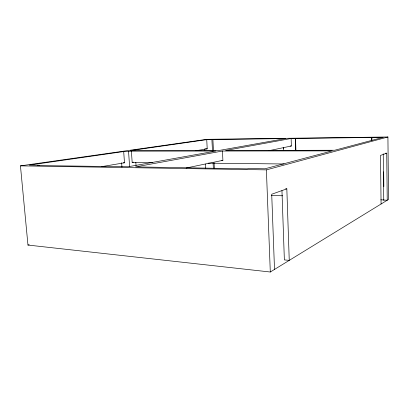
<?xml version="1.0" encoding="UTF-8"?>
<svg xmlns="http://www.w3.org/2000/svg" width="409" height="409" viewBox="0 0 409 409"><rect width="100%" height="100%" fill="white"/><g stroke="black" fill="none" stroke-linecap="round" stroke-linejoin="round"><path stroke-width="0.61" d="M270.298 272.011L388.55 199.423L387.916 136.989L206.765 139.326L20.45 165.86L27.965 245.063L270.298 272.011L266.392 169.878L387.916 136.989M383.238 153.82L383.76 200.093L383.995 199.955L380.799 199.827M281.949 190.584L284.367 259.899L289.245 260.38L286.832 188.84L271.714 194.239L274.511 269.424M383.76 200.093L387.231 200.236L386.735 153.191L380.498 155.415L381.076 204.009M27.965 245.063L29.192 244.705M186.151 168.017L222.895 160.323L222.45 151.028L332.307 150.885L264.966 168.789L248.493 168.534L247.24 168.851L135.543 166.882L222.45 151.028M268.969 150.681L291.366 145.987L291.121 138.503L383.289 137.332L334.695 150.251L225.604 150.456L291.121 138.503M283.033 138.605L283.294 138.559M131.391 151.146L128.564 151.555L123.692 151.56L29.341 165.088L39.422 165.241L37.219 165.563L128.129 166.77L215.962 151.039L131.391 151.146L132.168 162.363L133.37 162.158M101.805 166.616L124.489 162.787L123.692 151.56M195.957 150.727L207.21 148.83L206.734 139.658L285.559 138.569L219.152 150.466L130.185 150.63L206.734 139.658M290.129 145.998L291.366 145.987M205.303 148.835L207.21 148.83M385.569 153.191L386.735 153.191M221.719 160.318L222.895 160.323M132.168 162.363L152.583 162.577M208.084 163.171L283.999 163.978M123.344 162.777L124.489 162.787M20.45 165.86L266.392 169.878M285.594 188.8L286.832 188.84M271.32 195.344L282.716 195.799M121.631 162.756L121.948 167.184M128.564 151.555L129.622 166.724M135.824 162.378L136.039 165.533M204.669 148.84L204.771 150.737M205.466 164.035L205.696 168.472M212.89 139.449L213.462 150.814M214.065 162.813L214.352 168.493M211.903 139.592L212.481 150.987M213.089 163.017L213.375 168.718M283.601 147.475L283.641 148.753M283.34 147.531L283.447 150.722M295.549 138.4L295.927 150.507M295.298 138.447L295.676 150.563M371.873 140.63L371.827 137.434L371.684 140.645M383.678 171.841L383.841 186.535"/></g></svg>
